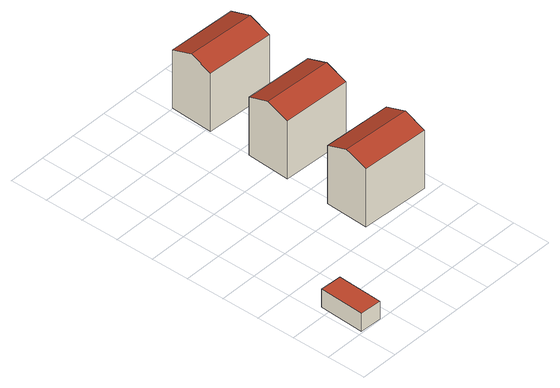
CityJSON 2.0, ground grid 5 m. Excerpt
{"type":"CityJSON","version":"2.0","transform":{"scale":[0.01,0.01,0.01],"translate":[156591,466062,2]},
"CityObjects":{
"building1":{"type":"Building","attributes":{"b3_dak_type":"horizontal","b3_extrusie":"standard","b3_h_dak_50p":5.09,"b3_h_dak_70p":5.1,"b3_h_dak_max":5.13,"b3_h_dak_min":5.07,"b3_h_maaiveld":2.62,"b3_is_glas_dak":false,"b3_kas_warenhuis":false,"b3_kwaliteitsindicator":true,"b3_mutatie_ahn3_ahn4":false,"b3_mutatie_ahn4_ahn5":false,"b3_n_nok":0,"b3_n_vlakken":1,"b3_opp_buitenmuur":43.33,"b3_opp_dak_plat":16.85,"b3_opp_dak_schuin":0,"b3_opp_grond":16.85,"b3_opp_scheidingsmuur":0,"b3_rmse_lod12":0.0137,"b3_rmse_lod13":0.0137,"b3_rmse_lod22":0.0128,"b3_t_run":13,"b3_val3dity_lod12":"[]","b3_val3dity_lod13":"[]","b3_val3dity_lod22":"[]","b3_volume_lod12":41.73,"b3_volume_lod13":41.73,"b3_volume_lod22":41.67,"geconstateerd":false,"oorspronkelijkbouwjaar":1988,"status":"Pand in gebruik"},"children":["building1-1"]},
"building1-1":{"type":"BuildingPart","parents":["building1"],"geometry":[{"type":"Solid","lod":"2.2","boundaries":[[[[0,1,2,3]],[[4,5,6,7]],[[7,6,1,0]],[[6,5,2,1]],[[5,4,3,2]],[[4,7,0,3]]]],"semantics":{"surfaces":[{"type":"GroundSurface"},{"type":"RoofSurface"},{"type":"WallSurface"}],"values":[[0,1,2,2,2,2]]}}]},
"building2":{"type":"Building","attributes":{"b3_bag_bag_overlap":0,"b3_bouwlagen":3,"b3_dak_type":"slanted","b3_extrusie":"standard","b3_h_dak_50p":9.99,"b3_h_dak_70p":10.72,"b3_h_dak_max":11.69,"b3_h_dak_min":8.33,"b3_h_maaiveld":2.67,"b3_h_nok":11.75,"b3_is_glas_dak":false,"b3_kas_warenhuis":false,"b3_kwaliteitsindicator":true,"b3_mutatie_ahn3_ahn4":false,"b3_mutatie_ahn4_ahn5":false,"b3_n_nok":1,"b3_n_vlakken":2,"b3_opp_buitenmuur":56.79,"b3_opp_dak_plat":0,"b3_opp_dak_schuin":65.3,"b3_opp_grond":51.54,"b3_opp_scheidingsmuur":138.83,"b3_rmse_lod12":1.23,"b3_rmse_lod13":1.23,"b3_rmse_lod22":0.0133,"b3_t_run":27,"b3_val3dity_lod12":"[]","b3_val3dity_lod13":"[]","b3_val3dity_lod22":"[]","b3_volume_lod12":413.28,"b3_volume_lod13":413.28,"b3_volume_lod22":377.01,"geconstateerd":false,"oorspronkelijkbouwjaar":1988,"status":"Pand in gebruik"},"children":["building2-1"]},
"building2-1":{"type":"BuildingPart","parents":["building2"],"geometry":[{"type":"Solid","lod":"2.2","boundaries":[[[[8,9,10,11]],[[12,13,14,15]],[[13,12,9,8]],[[12,15,16,10,9]],[[17,16,15,14]],[[16,17,11,10]],[[17,14,13,8,11]]]],"semantics":{"surfaces":[{"type":"GroundSurface"},{"type":"RoofSurface"},{"type":"WallSurface"}],"values":[[0,1,2,2,1,2,2]]}}]},
"building3":{"type":"Building","attributes":{"b3_bag_bag_overlap":0,"b3_bouwlagen":3,"b3_dak_type":"slanted","b3_extrusie":"standard","b3_h_dak_50p":9.97,"b3_h_dak_70p":10.73,"b3_h_dak_max":11.69,"b3_h_dak_min":8.32,"b3_h_maaiveld":2.67,"b3_h_nok":11.75,"b3_is_glas_dak":false,"b3_kas_warenhuis":false,"b3_kwaliteitsindicator":true,"b3_mutatie_ahn3_ahn4":false,"b3_mutatie_ahn4_ahn5":false,"b3_n_nok":1,"b3_n_vlakken":2,"b3_opp_buitenmuur":57.2,"b3_opp_dak_plat":0,"b3_opp_dak_schuin":65.21,"b3_opp_grond":51.49,"b3_opp_scheidingsmuur":138.62,"b3_rmse_lod12":1.24,"b3_rmse_lod13":1.24,"b3_rmse_lod22":0.0127,"b3_t_run":27,"b3_val3dity_lod12":"[]","b3_val3dity_lod13":"[]","b3_val3dity_lod22":"[]","b3_volume_lod12":412.52,"b3_volume_lod13":412.52,"b3_volume_lod22":377.07,"geconstateerd":false,"oorspronkelijkbouwjaar":1988,"status":"Pand in gebruik"},"children":["building3-1"]},
"building3-1":{"type":"BuildingPart","parents":["building3"],"geometry":[{"type":"Solid","lod":"2.2","boundaries":[[[[18,19,20,21]],[[22,23,24,25]],[[23,22,19,18]],[[22,25,26,20,19]],[[27,26,25,24]],[[26,27,21,20]],[[27,24,23,18,21]]]],"semantics":{"surfaces":[{"type":"GroundSurface"},{"type":"RoofSurface"},{"type":"WallSurface"}],"values":[[0,1,2,2,1,2,2]]}}]},
"building4":{"type":"Building","attributes":{"b3_bag_bag_overlap":0,"b3_bouwlagen":3,"b3_dak_type":"slanted","b3_extrusie":"standard","b3_h_dak_50p":9.99,"b3_h_dak_70p":10.72,"b3_h_dak_max":11.68,"b3_h_dak_min":8.32,"b3_h_maaiveld":2.67,"b3_h_nok":11.74,"b3_is_glas_dak":false,"b3_kas_warenhuis":false,"b3_kwaliteitsindicator":true,"b3_mutatie_ahn3_ahn4":false,"b3_mutatie_ahn4_ahn5":false,"b3_n_nok":1,"b3_n_vlakken":2,"b3_opp_buitenmuur":57.06,"b3_opp_dak_plat":0,"b3_opp_dak_schuin":65.16,"b3_opp_grond":51.45,"b3_opp_scheidingsmuur":138.4,"b3_rmse_lod12":1.23,"b3_rmse_lod13":1.23,"b3_rmse_lod22":0.0155,"b3_t_run":28,"b3_val3dity_lod12":"[]","b3_val3dity_lod13":"[]","b3_val3dity_lod22":"[]","b3_volume_lod12":413.04,"b3_volume_lod13":413.04,"b3_volume_lod22":376.43,"geconstateerd":false,"oorspronkelijkbouwjaar":1988,"status":"Pand in gebruik"},"children":["building4-1"]},
"building4-1":{"type":"BuildingPart","parents":["building4"],"geometry":[{"type":"Solid","lod":"2.2","boundaries":[[[[28,29,30,31]],[[32,33,34,35]],[[33,32,29,28]],[[32,35,36,30,29]],[[37,36,35,34]],[[36,37,31,30]],[[37,34,33,28,31]]]],"semantics":{"surfaces":[{"type":"GroundSurface"},{"type":"RoofSurface"},{"type":"WallSurface"}],"values":[[0,1,2,2,1,2,2]]}}]}
},
"vertices":[
[61,27,62],[87,617,62],[372,605,62],[346,14,62],[346,14,310],[372,605,310],[87,617,310],[61,27,310],
[2308,1096,67],[1405,1141,67],[1434,1710,67],[2337,1665,67],[1405,1141,869],[2308,1096,869],[2322,1380,975],[1419,1425,975],[1434,1710,869],[2337,1665,869],
[2366,2260,67],[1464,2305,67],[1493,2875,67],[2395,2829,67],[1464,2305,868],[2366,2260,868],[2381,2545,974],[1478,2590,974],[1493,2875,868],[2395,2829,868],
[2423,3399,67],[1522,3444,67],[1550,4013,67],[2452,3968,67],[1522,3444,870],[2423,3399,870],[2438,3683,975],[1536,3728,975],[1550,4013,870],[2452,3968,870]
]}
